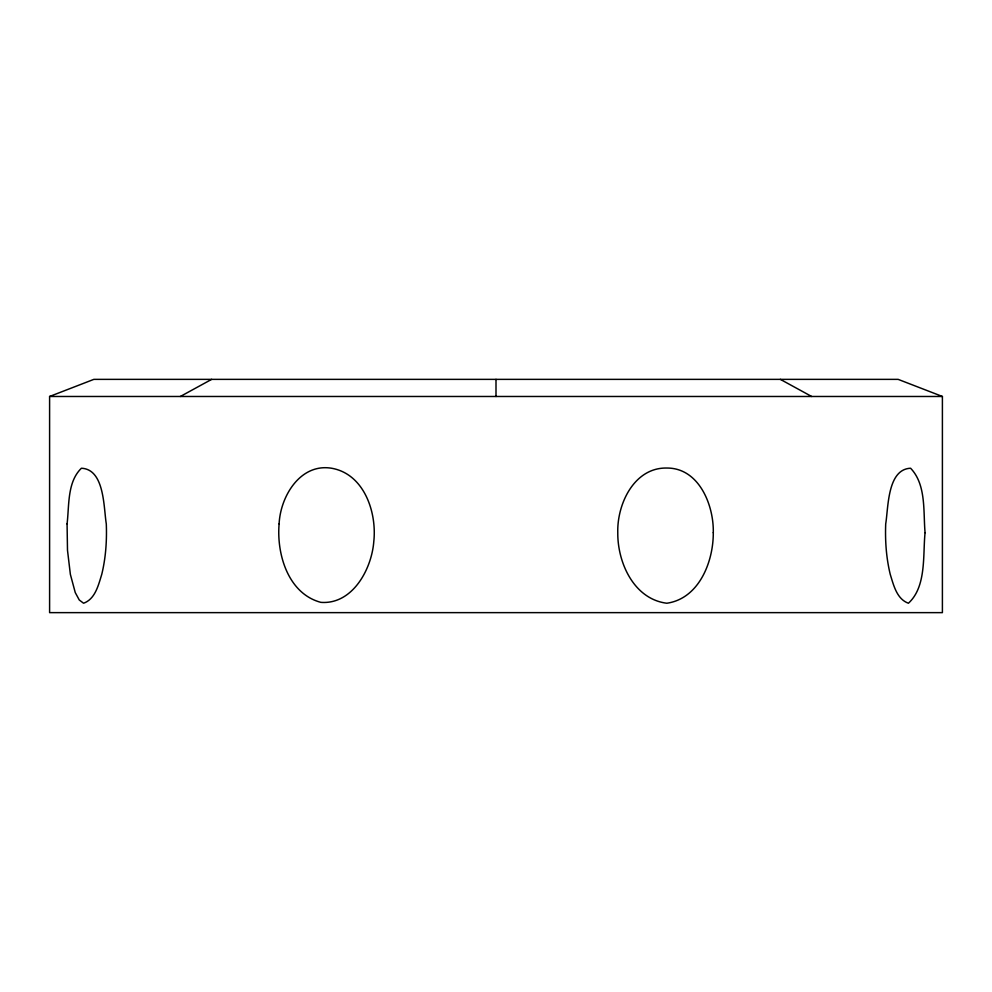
<?xml version="1.0" encoding="UTF-8"?>
<svg xmlns="http://www.w3.org/2000/svg" width="992" height="992" viewBox="0 0 992 992"><rect width="100%" height="100%" fill="white"/><g stroke="black" fill="none" stroke-linecap="round" stroke-linejoin="round"><path stroke-width="1.49" d="M180.346 396.478L211.643 379.366M49.6 396.478L93.856 379.366L898.144 379.366L942.4 396.478L942.4 612.634L49.6 612.634L49.6 396.478L942.4 396.478M780.357 379.366L811.654 396.478M496 379.366L496 396.478M67.072 523.9L67.493 550.25L70.37 574.368L75.256 592.571L79.273 599.999L83.576 603.235C95.294 599.056 98.444 584.958 101.754 574.368C105.76 557.888 106.95 540.814 106.293 523.9C103.602 507.408 104.668 469.253 81.406 468.236C67.084 482.025 69.304 505.523 67.072 523.9M925.065 532.692C922.758 555.309 926.627 586.594 908.424 603.235C896.706 599.056 893.556 584.958 890.246 574.368C886.24 557.888 885.05 540.814 885.707 523.9C888.398 507.408 887.332 469.253 910.594 468.236C926.379 484.629 923.192 511.5 925.065 532.692M279.112 523.9C276.483 554.181 288.176 593.687 320.862 602.355C352.458 604.76 371.702 569.197 373.798 541.52C376.985 512.294 364.138 473.903 331.576 468.236C300.179 463.041 280.352 496.533 279.112 523.9M713.285 532.692C713.446 561.708 699.087 598.573 666.835 603.235C633.9 599.168 617.483 562.588 617.78 532.692C616.962 504.172 634.124 467.368 666.835 468.038C699.013 467.877 713.905 505.151 713.285 532.692"/></g></svg>
